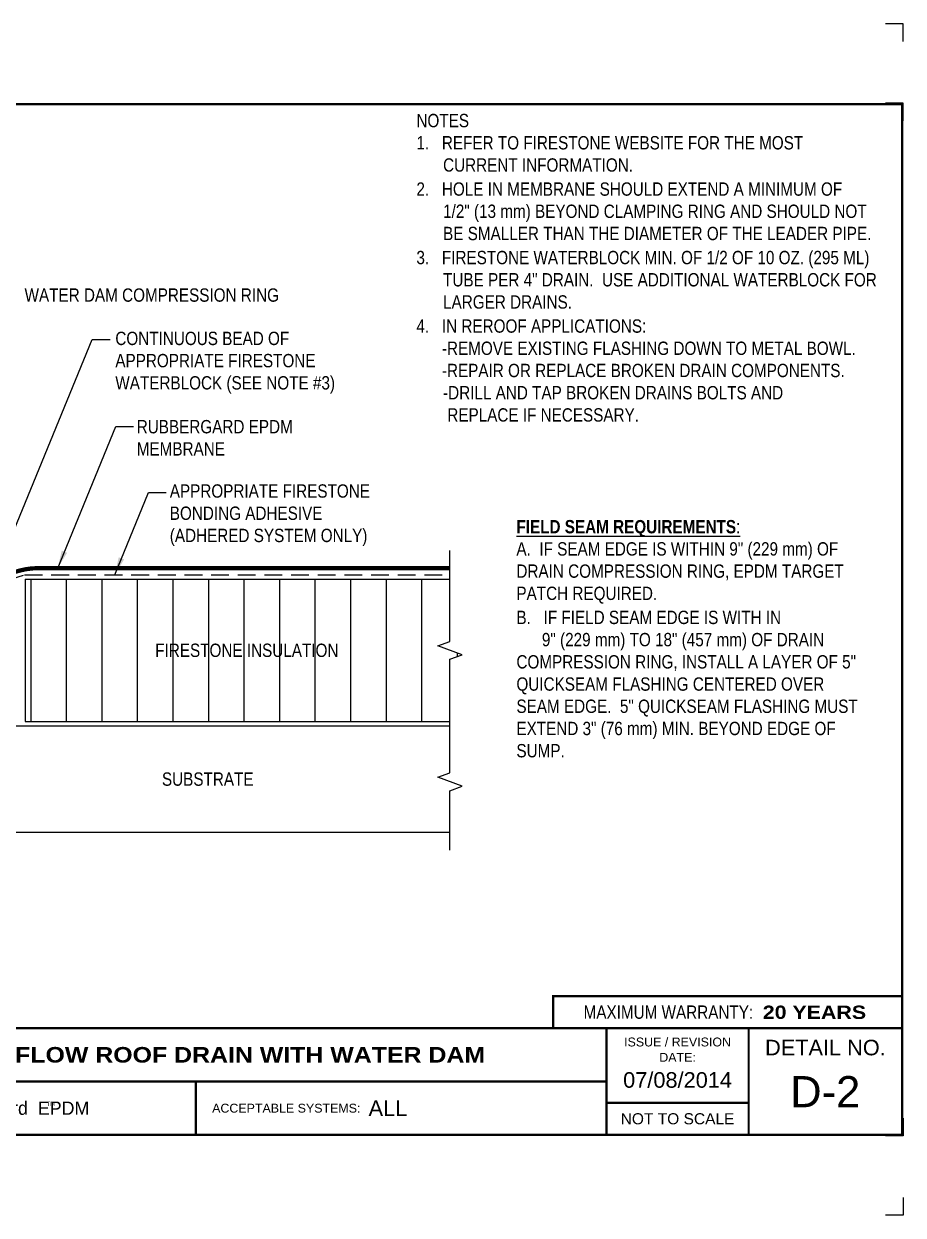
# Model space of a CAD drawing. Header units: inches. Extents: x 255.4 to 275.5, y 131.3 to 148.
# Drawn here: x 263.11 to 275.48, y 131.26 to 148.02 of the extents above; entities that cross this region are included whole.
import ezdxf
from ezdxf.enums import TextEntityAlignment as Align

# ---------------------------------------------------------------- set-up
doc = ezdxf.new("R2010")
doc.units = ezdxf.units.IN
doc.header["$MEASUREMENT"] = 0
doc.linetypes.add('HIDDEN', pattern=[0.375, 0.25, -0.125])
doc.layers.get('0').update_dxf_attribs({"linetype": 'CONTINUOUS'})
doc.layers.get('DEFPOINTS').update_dxf_attribs({"linetype": 'CONTINUOUS'})
for name, color, linetype in [('FSBP-ADHESIVE', 1, 'HIDDEN'), ('FSBP-ANNO-NOTE', 7, 'CONTINUOUS'), ('FSBP-INSULATION', 7, 'CONTINUOUS'), ('FSBP-MEMBRANE', 7, 'CONTINUOUS'), ('FSBP-SUBSTRATE-GENERIC', 9, 'CONTINUOUS'), ('FSBP-TTLB', 7, 'CONTINUOUS'), ('FSBP-TTLB-BORDER', 7, 'CONTINUOUS'), ('FSBP-TTLB-TEXT', 7, 'CONTINUOUS')]:
    doc.layers.add(name, color=color, linetype=linetype)
doc.styles.add('FSBP_ARIAL', font='arial.ttf')
doc.styles.add('FSBP_ARIAL_BOLD', font='')
doc.styles.add('FSBP_ARIAL_NAR', font='ARIALN.TTF')
doc.styles.add('FSBP_BANKGOTHIC', font='bgothm.ttf')
doc.styles.get('FSBP_ARIAL_BOLD').set_extended_font_data('Arial Black')
doc.dimstyles.new('FSBP-LEADER', dxfattribs={"dimtxt": 0.1875, "dimasz": 0.25, "dimexe": 0.0625, "dimexo": 0.125, "dimgap": 0.125, "dimtad": 0, "dimtih": 1, "dimtoh": 1, "dimdec": 4, "dimzin": 0, "dimdsep": 46, "dimlunit": 4, "dimtxsty": 'FSBP_ARIAL_NAR', "dimcen": 0.09375, "dimclrd": 256, "dimclre": 256, "dimclrt": 256, "dimadec": 0, "dimazin": 0, "dimtfac": 1, "dimtdec": 4, "dimtofl": 0, "dimtmove": 0, "dimatfit": 3, "dimfxl": 1, "dimtolj": 1, "dimtzin": 0, "dimlwd": -1, "dimlwe": -1, "dimarcsym": 0})

# ---------------------------------------------------------------- blocks, each defined once
blk = doc.blocks.new('TTLB-EPDM_1')
at = {"layer": 'DEFPOINTS', "linetype": 'Continuous', "ltscale": 1.75}
for points in [[(20.016, 13.881), (20.016, 14.131), (19.766, 14.131)], [(20.016, -2.381), (20.016, -2.631), (19.766, -2.631)]]:
    blk.add_lwpolyline(points, dxfattribs=at)
at = {"layer": 'DEFPOINTS', "color": 1}
for points in [[(20.016, 12.766), (20.016, 13.016), (19.766, 13.016)], [(20.016, -1.266), (20.016, -1.516), (19.766, -1.516)]]:
    blk.add_lwpolyline(points, dxfattribs=at)
at = {"layer": 'FSBP-TTLB', "const_width": 0.0312}
blk.add_lwpolyline([(15.09, 0), (20, 0), (20, 0.451), (15.09, 0.451)], close=True, dxfattribs=at)
for points in [[(0, 0), (0, -1.5), (20, -1.5), (20, 0), (0, 0)], [(15.84, 0), (15.84, -1.5)], [(17.841, 0), (17.841, -1.5)], [(20, 0), (20, -1.5)], [(4.825, -0.75), (15.84, -0.75)], [(15.84, -1.049), (17.841, -1.049)]]:
    blk.add_lwpolyline(points, dxfattribs=at)
at = {"layer": 'FSBP-TTLB-BORDER', "const_width": 0.0312}
blk.add_lwpolyline([(20, 0), (20, 13), (0, 13), (0, 0)], dxfattribs=at)
at = {"layer": 'FSBP-TTLB-TEXT', "const_width": 0.0312}
blk.add_lwpolyline([(10.062, -0.75), (10.062, -1.5)], dxfattribs=at)
at = {"layer": 'FSBP-TTLB-TEXT', "style": 'FSBP_ARIAL_NAR'}
blk.add_text('MAXIMUM WARRANTY:', height=0.1875, dxfattribs=at).set_placement((17.905, 0.226), align=Align.MIDDLE_RIGHT)
at = {"layer": 'FSBP-TTLB-TEXT'}
for s, height, style, p in [('ISSUE / REVISION', 0.125, 'FSBP_ARIAL', (16.841, -0.194)), ('DETAIL NO.', 0.2188, 'FSBP_ARIAL', (18.921, -0.272)), ('DATE:', 0.125, 'FSBP_ARIAL', (16.841, -0.41)), ('RubberGard  EPDM', 0.1875, 'FSBP_BANKGOTHIC', (7.443, -1.125)), ('TM', 0.0625, 'FSBP_BANKGOTHIC', (8.023, -1.063)), ('NOT TO SCALE', 0.15625, 'FSBP_ARIAL', (16.841, -1.274))]:
    blk.add_text(s, height=height, dxfattribs=dict(at, style=style)).set_placement(p, align=Align.MIDDLE_CENTER)
at = {"layer": 'FSBP-TTLB-TEXT', "style": 'FSBP_ARIAL'}
blk.add_text('ACCEPTABLE SYSTEMS:', height=0.125, dxfattribs=at).set_placement((10.293, -1.125), align=Align.MIDDLE_LEFT)
at = {"layer": 'FSBP-TTLB-TEXT'}
for tag, height, style, p in [('MAXIMUM_WARRANTY', 0.188, 'FSBP_ARIAL_BOLD', (18.04, 0.224)), ('ACCPT_SYSTEMS', 0.219, 'FSBP_ARIAL', (12.494, -1.125))]:
    blk.add_attdef(tag, text='', height=height, dxfattribs=dict(at, style=style)).set_placement(p, align=Align.MIDDLE_LEFT)
for tag, height, style, p in [('DETAIL_DESCP_LINE_1', 0.219, 'FSBP_ARIAL_BOLD', (10.331, -0.374)), ('ISSUE_REV_DATE', 0.219, 'FSBP_ARIAL', (16.841, -0.728)), ('DETAIL_NUMBER', 0.438, 'FSBP_ARIAL', (18.919, -0.893))]:
    blk.add_attdef(tag, text='', height=height, dxfattribs=dict(at, style=style)).set_placement(p, align=Align.MIDDLE_CENTER)

msp = doc.modelspace()

# ---------------------------------------------------------------- hatches: boundary and pattern name
at = {"layer": 'FSBP-INSULATION'}
h = msp.add_hatch(dxfattribs=at)
h.set_pattern_fill('LINE', color=256, scale=4, angle=90, style=0)
h.set_pattern_definition([(90, (33.20737, -17.03173), (-0.5, 3e-17), [])])
h.paths.add_polyline_path([(269.102, 139.081), (269.273, 139.144), (268.93, 139.269), (269.102, 139.331), (269.102, 140.206), (263.124, 140.206), (263.124, 138.206), (269.102, 138.206)])
h.paths.add_polyline_path([(264.907, 139.061), (267.582, 139.061), (267.582, 139.352), (264.907, 139.352)], flags=24)

# ---------------------------------------------------------------- linework, layer by layer
at = {"layer": 'FSBP-ADHESIVE', "linetype": 'HIDDEN'}
for p, q in [((262.862, 140.188), (263.118, 140.269)), ((263.118, 140.269), (269.102, 140.269))]:
    msp.add_line(p, q, dxfattribs=at)
at = {"layer": 'FSBP-INSULATION', "linetype": 'Continuous'}
for p, q in [((263.124, 140.206), (263.124, 138.206)), ((263.124, 140.206), (269.102, 140.206)), ((263.124, 138.206), (269.102, 138.206)), ((263.124, 138.206), (269.102, 138.206))]:
    msp.add_line(p, q, dxfattribs=at)
msp.add_lwpolyline([(269.102, 138.206), (269.102, 139.081), (269.273, 139.144), (268.93, 139.269), (269.102, 139.331), (269.102, 140.612)], dxfattribs=at)
at = {"layer": 'FSBP-MEMBRANE', "const_width": 0.06}
msp.add_lwpolyline([(261.194, 139.889), (261.459, 139.904, 0.054499), (261.673, 139.94), (263.039, 140.325, -0.06882), (263.311, 140.362), (269.102, 140.362)], format="xyb", dxfattribs=at)
at = {"layer": 'FSBP-SUBSTRATE-GENERIC'}
for points in [[(262.091, 138.144), (269.102, 138.144)], [(269.102, 136.394), (269.102, 137.231), (269.273, 137.294), (268.93, 137.419), (269.102, 137.481), (269.102, 138.206)], [(269.102, 136.644), (262.091, 136.644)]]:
    msp.add_lwpolyline(points, dxfattribs=at)

# ---------------------------------------------------------------- block references
msp.add_blockref('TTLB-EPDM_1', (255.463, 133.889)).add_auto_attribs({'DETAIL_DESCP_LINE_1': 'OVERFLOW ROOF DRAIN WITH WATER DAM', 'ACCPT_SYSTEMS': 'ALL', 'ISSUE_REV_DATE': '07/08/2014', 'DETAIL_NUMBER': 'D-2', 'MAXIMUM_WARRANTY': '20 YEARS'})

# ---------------------------------------------------------------- texts
at = {"layer": 'FSBP-ANNO-NOTE', "style": 'FSBP_ARIAL_NAR'}
msp.add_text('WATER DAM COMPRESSION RING', height=0.1875, dxfattribs=at).set_placement((263.117, 144.204), align=Align.MIDDLE_LEFT)
msp.add_text('SUBSTRATE', height=0.1875, dxfattribs=at).set_placement((265.694, 137.394), align=Align.MIDDLE_CENTER)
at = {"layer": 'FSBP-ANNO-NOTE', "char_height": 0.1875, "attachment_point": 1, "style": 'FSBP_ARIAL_NAR'}
for s, width, gutter_width, heights, insert in [('\\A1;\\pi-0.375,l0.375,t0.1875,0.375;NOTES\\P1.   REFER TO FIRESTONE WEBSITE FOR THE MOST \\P\\pi0;CURRENT INFORMATION.\\P\\pi-0.375;{\\H0.083333x;\\P\\pt0.375;}2.   HOLE IN MEMBRANE SHOULD EXTEND A MINIMUM OF \\P\\pi0;1/2" (13 mm) BEYOND CLAMPING RING AND SHOULD NOT\\PBE SMALLER THAN THE DIAMETER OF THE LEADER PIPE.\\P\\pi-0.375;{\\H0.083333x;\\P}3.   FIRESTONE WATERBLOCK MIN. OF 1/2 OF 10 OZ. (295 ML) TUBE PER 4" DRAIN.  USE ADDITIONAL WATERBLOCK FOR LARGER DRAINS.\\P{\\H0.083333x;  \\P}4.   IN REROOF APPLICATIONS:\\P      -REMOVE EXISTING FLASHING DOWN TO METAL BOWL.\\P      -REPAIR OR REPLACE BROKEN DRAIN COMPONENTS.\\P\\pi0;-DRILL AND TAP BROKEN DRAINS BOLTS AND\\P REPLACE IF NECESSARY.', 6.72773, 23.081, [4.759], (268.63, 146.753)), ('CONTINUOUS BEAD OF APPROPRIATE FIRESTONE WATERBLOCK (SEE NOTE #3)', 3.16242, 5, [1.334], (264.394, 143.688)), ('RUBBERGARD EPDM MEMBRANE', 2.2463, 5, [0.591], (264.695, 142.446)), ('APPROPRIATE FIRESTONE BONDING ADHESIVE\\P(ADHERED SYSTEM ONLY)', 3.0368, 5, [0.915], (265.16, 141.541)), ('\\A1;\\pt4.6875;{\\fArial Narrow|b1|i0|c0|p34;\\LFIELD SEAM REQUIREMENTS\\fArial Narrow|b0|i0|c0|p34;:\\P\\pi-0.375,l0.375,t0.375;}A.  IF SEAM EDGE IS WITHIN 9" (229 mm) OF DRAIN COMPRESSION RING, EPDM TARGET PATCH REQUIRED.\\P{\\H0.083333x;\\P}B.   IF FIELD SEAM EDGE IS WITH IN \\P      9" (229 mm) TO 18" (457 mm) OF DRAIN COMPRESSION RING, INSTALL A LAYER OF 5" QUICKSEAM FLASHING CENTERED OVER SEAM EDGE.  5" QUICKSEAM FLASHING MUST EXTEND 3" (76 mm) MIN. BEYOND EDGE OF SUMP. ', 4.79051, 23.081, [3.96], (270.037, 141.039))]:
    msp.add_mtext_dynamic_manual_height_columns(s, width=width, gutter_width=gutter_width, heights=heights, dxfattribs=dict(at, insert=insert))
at = {"layer": 'FSBP-INSULATION', "style": 'FSBP_ARIAL_NAR'}
msp.add_text('FIRESTONE INSULATION', height=0.1875, dxfattribs=at).set_placement((266.244, 139.206), align=Align.MIDDLE_CENTER)

# ---------------------------------------------------------------- leaders
at = {"layer": 'FSBP-ANNO-NOTE'}
for points in [[(262.641, 140.103), (264.069, 143.579), (264.319, 143.579)], [(263.583, 140.362), (264.401, 142.353), (264.651, 142.353)], [(264.385, 140.269), (264.861, 141.427), (265.111, 141.427)]]:
    msp.add_leader(points, dimstyle='FSBP-LEADER', dxfattribs=at)

doc.saveas('drawing.dxf')
